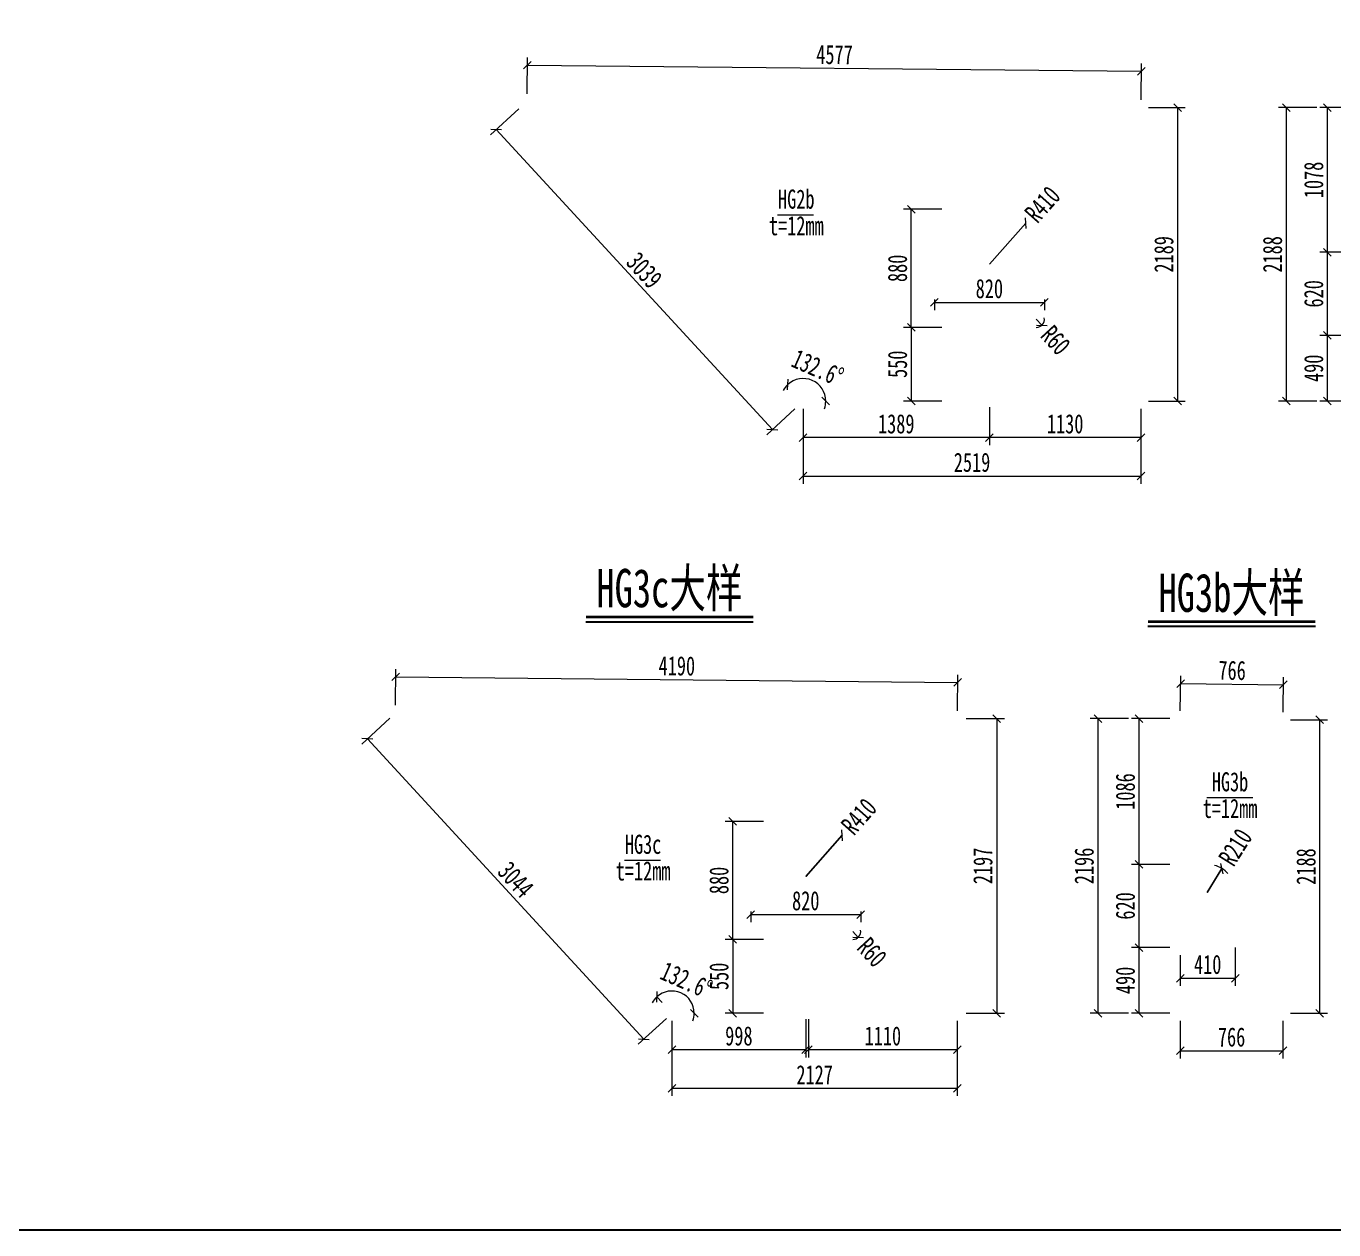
# Model space of a CAD drawing. Header units: millimetres. Extents: x -89049 to 410567, y -307459 to -100425.
# Drawn here: x 323147 to 332898, y -153251 to -144278 of the extents above; entities that cross this region are included whole.
import ezdxf
from ezdxf.enums import TextEntityAlignment as Align

# ---------------------------------------------------------------- set-up
doc = ezdxf.new("R2010")
doc.units = ezdxf.units.MM
doc.layers.get('Defpoints').update_dxf_attribs({"color": 8})
for name, color, linetype, lineweight in [('文字', 7, 'Continuous', 15), ('标注线及字体', 2, 'Continuous', 15), ('细实线', 4, 'Continuous', 15)]:
    doc.layers.add(name, color=color, linetype=linetype, lineweight=lineweight)
doc.styles.add('111', font='', dxfattribs={"width": 0.7})
doc.styles.add('BM_Dim', font='', dxfattribs={"width": 0.85})
doc.styles.get('111').set_extended_font_data('仿宋_GB2312')
doc.styles.get('BM_Dim').set_extended_font_data('仿宋_GB2312')
doc.dimstyles.new('200', dxfattribs={"dimscale": 0, "dimtxt": 2.5, "dimasz": 1, "dimexe": 1, "dimexo": 1, "dimgap": 0.6, "dimtad": 1, "dimdec": 0, "dimdsep": 46, "dimtxsty": '111', "dimblk": 'OBLIQUE', "dimcen": 0, "dimclrd": 4, "dimclre": 4, "dimclrt": 4, "dimadec": 1, "dimazin": 2, "dimtfac": 1, "dimtdec": 0, "dimtix": 1, "dimtmove": 2, "dimatfit": 3, "dimfxl": 4, "dimfxlon": 1, "dimtolj": 1, "dimlwd": -1, "dimlwe": -1, "dimarcsym": 0})

# ---------------------------------------------------------------- blocks, each defined once
blk = doc.blocks.new('_Oblique')
at = {"color": 0, "linetype": 'ByBlock', "lineweight": -2}
blk.add_line((-0.5, -0.5), (0.5, 0.5), dxfattribs=at)
blk = doc.blocks.new('*D3392')
at = {"layer": 'Defpoints', "color": 0, "transparency": 16777216}
for p in [(333156.7, -144885.1), (332543.4, -147073.4), (333156.7, -147073.4)]:
    blk.add_point(p, dxfattribs=at)
at = {"layer": '细实线', "color": 4, "transparency": 16777216}
for p, q in [((332772, -144885.1), (332486.3, -144885.1)), ((332543.4, -144885.1), (332543.4, -147073.4)), ((332772, -147073.4), (332486.3, -147073.4))]:
    blk.add_line(p, q, dxfattribs=at)
at = {"layer": '细实线', "color": 4, "transparency": 16777216, "xscale": 57.14285714285715, "yscale": 57.14285714285715, "zscale": 57.14285714285715}
for p, rotation in [((332543.4, -144885.1), 90), ((332543.4, -147073.4), 270)]:
    blk.add_blockref('_Oblique', p, dxfattribs=dict(at, rotation=rotation))
at = {"layer": '细实线', "color": 4, "transparency": 16777216, "insert": (332441.2, -145979.2), "char_height": 142.86, "attachment_point": 5, "rotation": 90, "style": '111'}
blk.add_mtext('\\A1;2188', dxfattribs=at)
blk = doc.blocks.new('*D3394')
at = {"layer": 'Defpoints', "color": 0, "transparency": 16777216}
for p in [(332850.2, -146583.4), (333156.7, -146583.4), (333156.7, -147073.4)]:
    blk.add_point(p, dxfattribs=at)
at = {"layer": '细实线', "color": 4, "transparency": 16777216}
for p, q in [((333078.8, -146583.4), (332793.1, -146583.4)), ((332850.2, -147073.4), (332850.2, -146583.4)), ((333078.8, -147073.4), (332793.1, -147073.4))]:
    blk.add_line(p, q, dxfattribs=at)
at = {"layer": '细实线', "color": 4, "transparency": 16777216, "xscale": 57.14285714285715, "yscale": 57.14285714285715, "zscale": 57.14285714285715}
for p, rotation in [((332850.2, -146583.4), 90), ((332850.2, -147073.4), 270)]:
    blk.add_blockref('_Oblique', p, dxfattribs=dict(at, rotation=rotation))
at = {"layer": '细实线', "color": 4, "transparency": 16777216, "insert": (332748, -146828.4), "char_height": 142.86, "attachment_point": 5, "rotation": 90, "style": '111'}
blk.add_mtext('\\A1;490', dxfattribs=at)
blk = doc.blocks.new('*D3395')
at = {"layer": 'Defpoints', "color": 0, "transparency": 16777216}
for p in [(332850.2, -145963.4), (333156.7, -145963.4), (333156.7, -146583.4)]:
    blk.add_point(p, dxfattribs=at)
at = {"layer": '细实线', "color": 4, "transparency": 16777216}
for p, q in [((333078.8, -145963.4), (332793.1, -145963.4)), ((332850.2, -146583.4), (332850.2, -145963.4)), ((333078.8, -146583.4), (332793.1, -146583.4))]:
    blk.add_line(p, q, dxfattribs=at)
at = {"layer": '细实线', "color": 4, "transparency": 16777216, "xscale": 57.14285714285715, "yscale": 57.14285714285715, "zscale": 57.14285714285715}
for p, rotation in [((332850.2, -145963.4), 90), ((332850.2, -146583.4), 270)]:
    blk.add_blockref('_Oblique', p, dxfattribs=dict(at, rotation=rotation))
at = {"layer": '细实线', "color": 4, "transparency": 16777216, "insert": (332748, -146273.4), "char_height": 142.86, "attachment_point": 5, "rotation": 90, "style": '111'}
blk.add_mtext('\\A1;620', dxfattribs=at)
blk = doc.blocks.new('*D3396')
at = {"layer": 'Defpoints', "color": 0, "transparency": 16777216}
for p in [(332850.2, -144885.1), (333156.7, -144885.1), (333156.7, -145963.4)]:
    blk.add_point(p, dxfattribs=at)
at = {"layer": '细实线', "color": 4, "transparency": 16777216}
for p, q in [((333078.8, -144885.1), (332793.1, -144885.1)), ((332850.2, -145963.4), (332850.2, -144885.1)), ((333078.8, -145963.4), (332793.1, -145963.4))]:
    blk.add_line(p, q, dxfattribs=at)
at = {"layer": '细实线', "color": 4, "transparency": 16777216, "xscale": 57.14285714285715, "yscale": 57.14285714285715, "zscale": 57.14285714285715}
for p, rotation in [((332850.2, -144885.1), 90), ((332850.2, -145963.4), 270)]:
    blk.add_blockref('_Oblique', p, dxfattribs=dict(at, rotation=rotation))
at = {"layer": '细实线', "color": 4, "transparency": 16777216, "insert": (332748, -145424.2), "char_height": 142.86, "attachment_point": 5, "rotation": 90, "style": '111'}
blk.add_mtext('\\A1;1078', dxfattribs=at)
blk = doc.blocks.new('*D3399')
at = {"layer": 'Defpoints', "color": 0, "transparency": 16777216}
for p in [(331462.3, -144614.3), (326882.5, -144838.9), (331459.6, -144884.7)]:
    blk.add_point(p, dxfattribs=at)
at = {"layer": '细实线', "color": 4, "transparency": 16777216}
for p, q in [((326883.1, -144781.7), (326885.8, -144511.3)), ((326885.2, -144568.5), (331462.3, -144614.3)), ((331460.2, -144827.6), (331462.9, -144557.2))]:
    blk.add_line(p, q, dxfattribs=at)
at = {"layer": '细实线', "color": 4, "transparency": 16777216, "xscale": 57.14285714285715, "yscale": 57.14285714285715, "zscale": 57.14285714285715}
for p, rotation in [((326885.2, -144568.5), 179.4262908393035), ((331462.3, -144614.3), 359.4262908393035)]:
    blk.add_blockref('_Oblique', p, dxfattribs=dict(at, rotation=rotation))
at = {"layer": '细实线', "color": 4, "transparency": 16777216, "insert": (329174.7, -144490.7), "char_height": 142.86, "attachment_point": 5, "rotation": 359.42629, "style": '111'}
blk.add_mtext('\\A1;4577', dxfattribs=at)
blk = doc.blocks.new('*D3400')
at = {"layer": 'Defpoints', "color": 0, "transparency": 16777216}
for p in [(326881.7, -144838), (328940.7, -147073.4), (328711.1, -147284.9)]:
    blk.add_point(p, dxfattribs=at)
at = {"layer": '细实线', "color": 4, "transparency": 16777216}
for p, q in [((326820.1, -144894.7), (326610, -145088.3)), ((326652, -145049.6), (328711.1, -147284.9)), ((328879.2, -147130.1), (328669, -147323.7))]:
    blk.add_line(p, q, dxfattribs=at)
at = {"layer": '细实线', "color": 4, "transparency": 16777216, "xscale": 57.14285714285715, "yscale": 57.14285714285715, "zscale": 57.14285714285715}
for p, rotation in [((326652, -145049.6), 132.6489191297673), ((328711.1, -147284.9), 312.6489191297673)]:
    blk.add_blockref('_Oblique', p, dxfattribs=dict(at, rotation=rotation))
at = {"layer": '细实线', "color": 4, "transparency": 16777216, "insert": (327756.7, -146098), "char_height": 142.86, "attachment_point": 5, "rotation": 312.64892, "style": '111'}
blk.add_mtext('\\A1;3039', dxfattribs=at)
blk = doc.blocks.new('*D3401')
at = {"layer": 'Defpoints', "color": 0, "transparency": 16777216}
for p in [(328940.7, -147073.4), (331459.6, -147073.4), (331459.6, -147632.5)]:
    blk.add_point(p, dxfattribs=at)
at = {"layer": '细实线', "color": 4, "transparency": 16777216}
for p, q in [((328940.7, -147404), (328940.7, -147689.7)), ((331459.6, -147404), (331459.6, -147689.7)), ((328940.7, -147632.5), (331459.6, -147632.5))]:
    blk.add_line(p, q, dxfattribs=at)
at = {"layer": '细实线', "color": 4, "transparency": 16777216, "xscale": 57.14285714285715, "yscale": 57.14285714285715, "zscale": 57.14285714285715, "rotation": 180}
blk.add_blockref('_Oblique', (328940.7, -147632.5), dxfattribs=at)
at = {"layer": '细实线', "color": 4, "transparency": 16777216, "xscale": 57.14285714285715, "yscale": 57.14285714285715, "zscale": 57.14285714285715}
blk.add_blockref('_Oblique', (331459.6, -147632.5), dxfattribs=at)
at = {"layer": '细实线', "color": 4, "transparency": 16777216, "insert": (330200.2, -147530.3), "char_height": 142.86, "attachment_point": 5, "style": '111'}
blk.add_mtext('\\A1;2519', dxfattribs=at)
blk = doc.blocks.new('*D3402')
at = {"layer": 'Defpoints', "color": 0, "transparency": 16777216}
for p in [(331459.6, -144884.7), (331459.6, -147073.4), (331733.1, -147073.4)]:
    blk.add_point(p, dxfattribs=at)
at = {"layer": '细实线', "color": 4, "transparency": 16777216}
for p, q in [((331516.7, -144884.7), (331790.3, -144884.7)), ((331733.1, -144884.7), (331733.1, -147073.4)), ((331516.7, -147073.4), (331790.3, -147073.4))]:
    blk.add_line(p, q, dxfattribs=at)
at = {"layer": '细实线', "color": 4, "transparency": 16777216, "xscale": 57.14285714285715, "yscale": 57.14285714285715, "zscale": 57.14285714285715}
for p, rotation in [((331733.1, -144884.7), 90), ((331733.1, -147073.4), 270)]:
    blk.add_blockref('_Oblique', p, dxfattribs=dict(at, rotation=rotation))
at = {"layer": '细实线', "color": 4, "transparency": 16777216, "insert": (331630.9, -145979), "char_height": 142.86, "attachment_point": 5, "rotation": 90, "style": '111'}
blk.add_mtext('\\A1;2189', dxfattribs=at)
blk = doc.blocks.new('*D3403')
at = {"layer": 'Defpoints', "color": 0, "transparency": 16777216}
for p in [(330329.4, -146523.4), (331459.6, -147073.4), (330329.4, -147345.6)]:
    blk.add_point(p, dxfattribs=at)
at = {"layer": '细实线', "color": 4, "transparency": 16777216}
for p, q in [((330329.4, -147117.1), (330329.4, -147402.8)), ((331459.6, -147130.5), (331459.6, -147402.8)), ((331459.6, -147345.6), (330329.4, -147345.6))]:
    blk.add_line(p, q, dxfattribs=at)
at = {"layer": '细实线', "color": 4, "transparency": 16777216, "xscale": 57.14285714285715, "yscale": 57.14285714285715, "zscale": 57.14285714285715, "rotation": 180}
blk.add_blockref('_Oblique', (330329.4, -147345.6), dxfattribs=at)
at = {"layer": '细实线', "color": 4, "transparency": 16777216, "xscale": 57.14285714285715, "yscale": 57.14285714285715, "zscale": 57.14285714285715}
blk.add_blockref('_Oblique', (331459.6, -147345.6), dxfattribs=at)
at = {"layer": '细实线', "color": 4, "transparency": 16777216, "insert": (330894.5, -147243.4), "char_height": 142.86, "attachment_point": 5, "style": '111'}
blk.add_mtext('\\A1;1130', dxfattribs=at)
blk = doc.blocks.new('*D3404')
at = {"layer": 'Defpoints', "color": 0, "transparency": 16777216}
for p in [(330329.4, -146523.4), (328940.7, -147073.4), (328940.7, -147345.6)]:
    blk.add_point(p, dxfattribs=at)
at = {"layer": '细实线', "color": 4, "transparency": 16777216}
for p, q in [((328940.7, -147130.5), (328940.7, -147402.8)), ((330329.4, -147117.1), (330329.4, -147402.8)), ((330329.4, -147345.6), (328940.7, -147345.6))]:
    blk.add_line(p, q, dxfattribs=at)
at = {"layer": '细实线', "color": 4, "transparency": 16777216, "xscale": 57.14285714285715, "yscale": 57.14285714285715, "zscale": 57.14285714285715, "rotation": 180}
blk.add_blockref('_Oblique', (328940.7, -147345.6), dxfattribs=at)
at = {"layer": '细实线', "color": 4, "transparency": 16777216, "xscale": 57.14285714285715, "yscale": 57.14285714285715, "zscale": 57.14285714285715}
blk.add_blockref('_Oblique', (330329.4, -147345.6), dxfattribs=at)
at = {"layer": '细实线', "color": 4, "transparency": 16777216, "insert": (329635.1, -147243.4), "char_height": 142.86, "attachment_point": 5, "style": '111'}
blk.add_mtext('\\A1;1389', dxfattribs=at)
blk = doc.blocks.new('*D3405')
at = {"layer": 'Defpoints', "color": 0, "transparency": 16777216}
for p in [(330329.4, -146523.4), (329747, -147073.4), (330281.3, -147073.4)]:
    blk.add_point(p, dxfattribs=at)
at = {"layer": '细实线', "color": 4, "transparency": 16777216}
for p, q in [((329975.6, -146523.4), (329689.9, -146523.4)), ((329747, -146523.4), (329747, -147073.4)), ((329975.6, -147073.4), (329689.9, -147073.4))]:
    blk.add_line(p, q, dxfattribs=at)
at = {"layer": '细实线', "color": 4, "transparency": 16777216, "xscale": 57.14285714285715, "yscale": 57.14285714285715, "zscale": 57.14285714285715}
for p, rotation in [((329747, -146523.4), 90), ((329747, -147073.4), 270)]:
    blk.add_blockref('_Oblique', p, dxfattribs=dict(at, rotation=rotation))
at = {"layer": '细实线', "color": 4, "transparency": 16777216, "insert": (329644.8, -146798.4), "char_height": 142.86, "attachment_point": 5, "rotation": 90, "style": '111'}
blk.add_mtext('\\A1;550', dxfattribs=at)
blk = doc.blocks.new('*D3406')
at = {"layer": 'Defpoints', "color": 0, "transparency": 16777216}
for p in [(329747, -145643.4), (330329.4, -145643.4), (330329.4, -146523.4)]:
    blk.add_point(p, dxfattribs=at)
at = {"layer": '细实线', "color": 4, "transparency": 16777216}
for p, q in [((329975.6, -145643.4), (329689.9, -145643.4)), ((329747, -146523.4), (329747, -145643.4)), ((329975.6, -146523.4), (329689.9, -146523.4))]:
    blk.add_line(p, q, dxfattribs=at)
at = {"layer": '细实线', "color": 4, "transparency": 16777216, "xscale": 57.14285714285715, "yscale": 57.14285714285715, "zscale": 57.14285714285715}
for p, rotation in [((329747, -145643.4), 90), ((329747, -146523.4), 270)]:
    blk.add_blockref('_Oblique', p, dxfattribs=dict(at, rotation=rotation))
at = {"layer": '细实线', "color": 4, "transparency": 16777216, "insert": (329644.8, -146083.4), "char_height": 142.86, "attachment_point": 5, "rotation": 90, "style": '111'}
blk.add_mtext('\\A1;880', dxfattribs=at)
blk = doc.blocks.new('*D3407')
at = {"layer": 'Defpoints', "color": 0, "transparency": 16777216}
for p in [(330601.6, -145746.7), (330329.4, -146053.4)]:
    blk.add_point(p, dxfattribs=at)
at = {"layer": '细实线', "color": 4, "transparency": 16777216}
for p, q in [((330601.6, -145746.7), (330329.4, -146053.4)), ((330329.4, -146053.4), (330601.6, -145746.7))]:
    blk.add_line(p, q, dxfattribs=at)
at = {"layer": '细实线', "color": 4, "transparency": 16777216, "xscale": 57.14285714285715, "yscale": 57.14285714285715, "zscale": 57.14285714285715, "rotation": 48.40662136842748}
blk.add_blockref('_Oblique', (330601.6, -145746.7), dxfattribs=at)
at = {"layer": '细实线', "color": 4, "transparency": 16777216, "insert": (330725.8, -145606.8), "char_height": 142.86, "attachment_point": 5, "rotation": 48.40662, "style": '111'}
blk.add_mtext('\\A1;R410', dxfattribs=at)
blk = doc.blocks.new('*D3408')
at = {"layer": 'Defpoints', "color": 0, "transparency": 16777216}
for p in [(329919.4, -146258.4), (330739.4, -146258.4), (330739.4, -146337.6)]:
    blk.add_point(p, dxfattribs=at)
at = {"layer": '细实线', "color": 4, "transparency": 16777216}
for p, q in [((329919.4, -146315.5), (329919.4, -146394.8)), ((329919.4, -146337.6), (330739.4, -146337.6)), ((330739.4, -146315.5), (330739.4, -146394.8))]:
    blk.add_line(p, q, dxfattribs=at)
at = {"layer": '细实线', "color": 4, "transparency": 16777216, "xscale": 57.14285714285715, "yscale": 57.14285714285715, "zscale": 57.14285714285715, "rotation": 180}
blk.add_blockref('_Oblique', (329919.4, -146337.6), dxfattribs=at)
at = {"layer": '细实线', "color": 4, "transparency": 16777216, "xscale": 57.14285714285715, "yscale": 57.14285714285715, "zscale": 57.14285714285715}
blk.add_blockref('_Oblique', (330739.4, -146337.6), dxfattribs=at)
at = {"layer": '细实线', "color": 4, "transparency": 16777216, "insert": (330329.4, -146235.4), "char_height": 142.86, "attachment_point": 5, "style": '111'}
blk.add_mtext('\\A1;820', dxfattribs=at)
blk = doc.blocks.new('*D3420')
at = {"layer": 'Defpoints', "color": 0, "transparency": 16777216}
for p in [(330679.4, -146463.4), (330720.1, -146507.5)]:
    blk.add_point(p, dxfattribs=at)
at = {"layer": '细实线', "color": 4, "transparency": 16777216}
for p, q in [((330720.1, -146507.5), (330679.4, -146463.4)), ((330679.4, -146463.4), (330720.1, -146507.5))]:
    blk.add_line(p, q, dxfattribs=at)
blk.add_arc((330679.4, -146463.4), 60, 270, 9.60175, dxfattribs=at)
at = {"layer": '细实线', "color": 4, "transparency": 16777216, "xscale": 57.14285714285715, "yscale": 57.14285714285715, "zscale": 57.14285714285715, "rotation": 312.7279684316451}
blk.add_blockref('_Oblique', (330720.1, -146507.5), dxfattribs=at)
at = {"layer": '细实线', "color": 4, "transparency": 16777216, "insert": (330823.3, -146619.2), "char_height": 142.86, "attachment_point": 5, "rotation": 312.72797, "style": '111'}
blk.add_mtext('\\A1;R60', dxfattribs=at)
blk = doc.blocks.new('*D3421')
at = {"layer": 'Defpoints', "color": 0, "transparency": 16777216}
for p in [(328625.4, -146731), (329061.6, -146955.8), (328917, -147047.6), (328975.7, -147073.4), (329423.5, -147073.4)]:
    blk.add_point(p, dxfattribs=at)
at = {"layer": '细实线', "color": 4, "transparency": 16777216}
for start, end in [(0, 132.64892), (132.64892, 152.16259), (340.48633, 0)]:
    blk.add_arc((328940.7, -147073.4), 168.6, start, end, dxfattribs=at)
at = {"layer": '细实线', "color": 4, "transparency": 16777216, "xscale": 57.14285714285715, "yscale": 57.14285714285715, "zscale": 57.14285714285715}
for p, rotation in [((328826.5, -146949.4), 42.64891912974592), ((329109.3, -147073.4), 90)]:
    blk.add_blockref('_Oblique', p, dxfattribs=dict(at, rotation=rotation))
at = {"layer": '细实线', "color": 4, "transparency": 16777216, "insert": (329049.5, -146825.3), "char_height": 142.857, "attachment_point": 5, "rotation": 336.32446, "style": '111'}
blk.add_mtext('\\A1;132.6%%d', dxfattribs=at)
blk = doc.blocks.new('*D3624')
at = {"layer": 'Defpoints', "color": 0, "transparency": 16777216}
for p in [(332521.4, -149187.5), (331752.2, -149440.5), (332518.5, -149448.9)]:
    blk.add_point(p, dxfattribs=at)
at = {"layer": '细实线', "color": 4, "transparency": 16777216}
for p, q in [((331752.8, -149383.3), (331755.7, -149121.9)), ((331755.1, -149179.1), (332521.4, -149187.5)), ((332519.2, -149391.8), (332522.1, -149130.4))]:
    blk.add_line(p, q, dxfattribs=at)
at = {"layer": '细实线', "color": 4, "transparency": 16777216, "xscale": 57.14285714285715, "yscale": 57.14285714285715, "zscale": 57.14285714285715}
for p, rotation in [((331755.1, -149179.1), 179.3664628799378), ((332521.4, -149187.5), 359.3664628799378)]:
    blk.add_blockref('_Oblique', p, dxfattribs=dict(at, rotation=rotation))
at = {"layer": '细实线', "color": 4, "transparency": 16777216, "insert": (332139.4, -149081.1), "char_height": 142.86, "attachment_point": 5, "rotation": 359.36646, "style": '111'}
blk.add_mtext('\\A1;766', dxfattribs=at)
blk = doc.blocks.new('*D3625')
at = {"layer": 'Defpoints', "color": 0, "transparency": 16777216}
for p in [(331752.2, -151636.6), (332518.5, -151636.6), (332518.5, -151916.7)]:
    blk.add_point(p, dxfattribs=at)
at = {"layer": '细实线', "color": 4, "transparency": 16777216}
for p, q in [((331752.2, -151693.8), (331752.2, -151973.8)), ((332518.5, -151693.8), (332518.5, -151973.8)), ((331752.2, -151916.7), (332518.5, -151916.7))]:
    blk.add_line(p, q, dxfattribs=at)
at = {"layer": '细实线', "color": 4, "transparency": 16777216, "xscale": 57.14285714285715, "yscale": 57.14285714285715, "zscale": 57.14285714285715, "rotation": 180}
blk.add_blockref('_Oblique', (331752.2, -151916.7), dxfattribs=at)
at = {"layer": '细实线', "color": 4, "transparency": 16777216, "xscale": 57.14285714285715, "yscale": 57.14285714285715, "zscale": 57.14285714285715}
blk.add_blockref('_Oblique', (332518.5, -151916.7), dxfattribs=at)
at = {"layer": '细实线', "color": 4, "transparency": 16777216, "insert": (332135.4, -151814.4), "char_height": 142.86, "attachment_point": 5, "style": '111'}
blk.add_mtext('\\A1;766', dxfattribs=at)
blk = doc.blocks.new('*D3626')
at = {"layer": 'Defpoints', "color": 0, "transparency": 16777216}
for p in [(331752.2, -149440.5), (331138.9, -151636.6), (331752.2, -151636.6)]:
    blk.add_point(p, dxfattribs=at)
at = {"layer": '细实线', "color": 4, "transparency": 16777216}
for p, q in [((331367.4, -149440.5), (331081.7, -149440.5)), ((331138.9, -149440.5), (331138.9, -151636.6)), ((331367.4, -151636.6), (331081.7, -151636.6))]:
    blk.add_line(p, q, dxfattribs=at)
at = {"layer": '细实线', "color": 4, "transparency": 16777216, "xscale": 57.14285714285715, "yscale": 57.14285714285715, "zscale": 57.14285714285715}
for p, rotation in [((331138.9, -149440.5), 90), ((331138.9, -151636.6), 270)]:
    blk.add_blockref('_Oblique', p, dxfattribs=dict(at, rotation=rotation))
at = {"layer": '细实线', "color": 4, "transparency": 16777216, "insert": (331036.6, -150538.5), "char_height": 142.86, "attachment_point": 5, "rotation": 90, "style": '111'}
blk.add_mtext('\\A1;2196', dxfattribs=at)
blk = doc.blocks.new('*D3627')
at = {"layer": 'Defpoints', "color": 0, "transparency": 16777216}
for p in [(332518.5, -149448.9), (332793.1, -149448.9), (332518.5, -151636.6)]:
    blk.add_point(p, dxfattribs=at)
at = {"layer": '细实线', "color": 4, "transparency": 16777216}
for p, q in [((332575.7, -149448.9), (332850.3, -149448.9)), ((332793.1, -151636.6), (332793.1, -149448.9)), ((332575.7, -151636.6), (332850.3, -151636.6))]:
    blk.add_line(p, q, dxfattribs=at)
at = {"layer": '细实线', "color": 4, "transparency": 16777216, "xscale": 57.14285714285715, "yscale": 57.14285714285715, "zscale": 57.14285714285715}
for p, rotation in [((332793.1, -149448.9), 90), ((332793.1, -151636.6), 270)]:
    blk.add_blockref('_Oblique', p, dxfattribs=dict(at, rotation=rotation))
at = {"layer": '细实线', "color": 4, "transparency": 16777216, "insert": (332690.9, -150542.8), "char_height": 142.86, "attachment_point": 5, "rotation": 90, "style": '111'}
blk.add_mtext('\\A1;2188', dxfattribs=at)
blk = doc.blocks.new('*D3628')
at = {"layer": 'Defpoints', "color": 0, "transparency": 16777216}
for p in [(331445.7, -151146.6), (331752.2, -151146.6), (331752.2, -151636.6)]:
    blk.add_point(p, dxfattribs=at)
at = {"layer": '细实线', "color": 4, "transparency": 16777216}
for p, q in [((331674.3, -151146.6), (331388.5, -151146.6)), ((331445.7, -151636.6), (331445.7, -151146.6)), ((331674.3, -151636.6), (331388.5, -151636.6))]:
    blk.add_line(p, q, dxfattribs=at)
at = {"layer": '细实线', "color": 4, "transparency": 16777216, "xscale": 57.14285714285715, "yscale": 57.14285714285715, "zscale": 57.14285714285715}
for p, rotation in [((331445.7, -151146.6), 90), ((331445.7, -151636.6), 270)]:
    blk.add_blockref('_Oblique', p, dxfattribs=dict(at, rotation=rotation))
at = {"layer": '细实线', "color": 4, "transparency": 16777216, "insert": (331343.5, -151391.6), "char_height": 142.86, "attachment_point": 5, "rotation": 90, "style": '111'}
blk.add_mtext('\\A1;490', dxfattribs=at)
blk = doc.blocks.new('*D3629')
at = {"layer": 'Defpoints', "color": 0, "transparency": 16777216}
for p in [(331445.7, -150526.6), (331752.2, -150526.6), (331752.2, -151146.6)]:
    blk.add_point(p, dxfattribs=at)
at = {"layer": '细实线', "color": 4, "transparency": 16777216}
for p, q in [((331674.3, -150526.6), (331388.5, -150526.6)), ((331445.7, -151146.6), (331445.7, -150526.6)), ((331674.3, -151146.6), (331388.5, -151146.6))]:
    blk.add_line(p, q, dxfattribs=at)
at = {"layer": '细实线', "color": 4, "transparency": 16777216, "xscale": 57.14285714285715, "yscale": 57.14285714285715, "zscale": 57.14285714285715}
for p, rotation in [((331445.7, -150526.6), 90), ((331445.7, -151146.6), 270)]:
    blk.add_blockref('_Oblique', p, dxfattribs=dict(at, rotation=rotation))
at = {"layer": '细实线', "color": 4, "transparency": 16777216, "insert": (331343.5, -150836.6), "char_height": 142.86, "attachment_point": 5, "rotation": 90, "style": '111'}
blk.add_mtext('\\A1;620', dxfattribs=at)
blk = doc.blocks.new('*D3630')
at = {"layer": 'Defpoints', "color": 0, "transparency": 16777216}
for p in [(331445.7, -149440.5), (331752.2, -149440.5), (331752.2, -150526.6)]:
    blk.add_point(p, dxfattribs=at)
at = {"layer": '细实线', "color": 4, "transparency": 16777216}
for p, q in [((331674.3, -149440.5), (331388.5, -149440.5)), ((331445.7, -150526.6), (331445.7, -149440.5)), ((331674.3, -150526.6), (331388.5, -150526.6))]:
    blk.add_line(p, q, dxfattribs=at)
at = {"layer": '细实线', "color": 4, "transparency": 16777216, "xscale": 57.14285714285715, "yscale": 57.14285714285715, "zscale": 57.14285714285715}
for p, rotation in [((331445.7, -149440.5), 90), ((331445.7, -150526.6), 270)]:
    blk.add_blockref('_Oblique', p, dxfattribs=dict(at, rotation=rotation))
at = {"layer": '细实线', "color": 4, "transparency": 16777216, "insert": (331343.5, -149983.5), "char_height": 142.86, "attachment_point": 5, "rotation": 90, "style": '111'}
blk.add_mtext('\\A1;1086', dxfattribs=at)
blk = doc.blocks.new('*D3631')
at = {"layer": 'Defpoints', "color": 0, "transparency": 16777216}
for p in [(332162.2, -151028.4), (331752.2, -151146.6), (332162.2, -151375.5)]:
    blk.add_point(p, dxfattribs=at)
at = {"layer": '细实线', "color": 4, "transparency": 16777216}
for p, q in [((331752.2, -151203.8), (331752.2, -151432.6)), ((332162.2, -151146.9), (332162.2, -151432.6)), ((331752.2, -151375.5), (332162.2, -151375.5))]:
    blk.add_line(p, q, dxfattribs=at)
at = {"layer": '细实线', "color": 4, "transparency": 16777216, "xscale": 57.14285714285715, "yscale": 57.14285714285715, "zscale": 57.14285714285715, "rotation": 180}
blk.add_blockref('_Oblique', (331752.2, -151375.5), dxfattribs=at)
at = {"layer": '细实线', "color": 4, "transparency": 16777216, "xscale": 57.14285714285715, "yscale": 57.14285714285715, "zscale": 57.14285714285715}
blk.add_blockref('_Oblique', (332162.2, -151375.5), dxfattribs=at)
at = {"layer": '细实线', "color": 4, "transparency": 16777216, "insert": (331957.2, -151273.3), "char_height": 142.86, "attachment_point": 5, "style": '111'}
blk.add_mtext('\\A1;410', dxfattribs=at)
blk = doc.blocks.new('*D3632')
at = {"layer": 'Defpoints', "color": 0, "transparency": 16777216}
for p in [(332063.8, -150558.7), (331952.2, -150736.6)]:
    blk.add_point(p, dxfattribs=at)
at = {"layer": '细实线', "color": 4, "transparency": 16777216}
for p, q in [((332063.8, -150558.7), (331952.2, -150736.6)), ((331952.2, -150736.6), (332063.8, -150558.7))]:
    blk.add_line(p, q, dxfattribs=at)
blk.add_arc((331952.2, -150736.6), 210, 42.25366, 74.36081, dxfattribs=at)
at = {"layer": '细实线', "color": 4, "transparency": 16777216, "xscale": 57.14285714285715, "yscale": 57.14285714285715, "zscale": 57.14285714285715, "rotation": 57.89285402180658}
blk.add_blockref('_Oblique', (332063.8, -150558.7), dxfattribs=at)
at = {"layer": '细实线', "color": 4, "transparency": 16777216, "insert": (332164, -150399.1), "char_height": 142.86, "attachment_point": 5, "rotation": 57.89285, "style": '111'}
blk.add_mtext('\\A1;R210', dxfattribs=at)
blk = doc.blocks.new('*D3633')
at = {"layer": 'Defpoints', "color": 0, "transparency": 16777216}
for p in [(330092.9, -149170.5), (325900.7, -149397.9), (330090.2, -149439.9)]:
    blk.add_point(p, dxfattribs=at)
at = {"layer": '细实线', "color": 4, "transparency": 16777216}
for p, q in [((325901.3, -149340.8), (325904, -149071.4)), ((325903.4, -149128.5), (330092.9, -149170.5)), ((330090.8, -149382.7), (330093.5, -149113.3))]:
    blk.add_line(p, q, dxfattribs=at)
at = {"layer": '细实线', "color": 4, "transparency": 16777216, "xscale": 57.14285714285715, "yscale": 57.14285714285715, "zscale": 57.14285714285715}
for p, rotation in [((325903.4, -149128.5), 179.4262908393051), ((330092.9, -149170.5), 359.4262908393051)]:
    blk.add_blockref('_Oblique', p, dxfattribs=dict(at, rotation=rotation))
at = {"layer": '细实线', "color": 4, "transparency": 16777216, "insert": (327999.2, -149047.3), "char_height": 142.86, "attachment_point": 5, "rotation": 359.42629, "style": '111'}
blk.add_mtext('\\A1;4190', dxfattribs=at)
blk = doc.blocks.new('*D3634')
at = {"layer": 'Defpoints', "color": 0, "transparency": 16777216}
for p in [(325900.7, -149397.9), (327962.8, -151636.6), (327753.5, -151829.4)]:
    blk.add_point(p, dxfattribs=at)
at = {"layer": '细实线', "color": 4, "transparency": 16777216}
for p, q in [((325858.7, -149436.6), (325649.4, -149629.4)), ((325691.4, -149590.7), (327753.5, -151829.4)), ((327920.8, -151675.3), (327711.5, -151868.1))]:
    blk.add_line(p, q, dxfattribs=at)
at = {"layer": '细实线', "color": 4, "transparency": 16777216, "xscale": 57.14285714285715, "yscale": 57.14285714285715, "zscale": 57.14285714285715}
for p, rotation in [((325691.4, -149590.7), 132.6489191304429), ((327753.5, -151829.4), 312.6489191304429)]:
    blk.add_blockref('_Oblique', p, dxfattribs=dict(at, rotation=rotation))
at = {"layer": '细实线', "color": 4, "transparency": 16777216, "insert": (326797.7, -150640.8), "char_height": 142.86, "attachment_point": 5, "rotation": 312.64892, "style": '111'}
blk.add_mtext('\\A1;3044', dxfattribs=at)
blk = doc.blocks.new('*D3635')
at = {"layer": 'Defpoints', "color": 0, "transparency": 16777216}
for p in [(327962.8, -151636.6), (330090.2, -151636.6), (330090.2, -152195.8)]:
    blk.add_point(p, dxfattribs=at)
at = {"layer": '细实线', "color": 4, "transparency": 16777216}
for p, q in [((327962.8, -151967.2), (327962.8, -152252.9)), ((330090.2, -151967.2), (330090.2, -152252.9)), ((327962.8, -152195.8), (330090.2, -152195.8))]:
    blk.add_line(p, q, dxfattribs=at)
at = {"layer": '细实线', "color": 4, "transparency": 16777216, "xscale": 57.14285714285715, "yscale": 57.14285714285715, "zscale": 57.14285714285715, "rotation": 180.0000000000008}
blk.add_blockref('_Oblique', (327962.8, -152195.8), dxfattribs=at)
at = {"layer": '细实线', "color": 4, "transparency": 16777216, "xscale": 57.14285714285715, "yscale": 57.14285714285715, "zscale": 57.14285714285715}
blk.add_blockref('_Oblique', (330090.2, -152195.8), dxfattribs=at)
at = {"layer": '细实线', "color": 4, "transparency": 16777216, "insert": (329026.5, -152095.1), "char_height": 142.86, "attachment_point": 5, "style": '111'}
blk.add_mtext('\\A1;2127', dxfattribs=at)
blk = doc.blocks.new('*D3636')
at = {"layer": 'Defpoints', "color": 0, "transparency": 16777216}
for p in [(330090.2, -149439.9), (330090.2, -151636.6), (330383.8, -151636.6)]:
    blk.add_point(p, dxfattribs=at)
at = {"layer": '细实线', "color": 4, "transparency": 16777216}
for p, q in [((330155.2, -149439.9), (330440.9, -149439.9)), ((330383.8, -149439.9), (330383.8, -151636.6)), ((330155.2, -151636.6), (330440.9, -151636.6))]:
    blk.add_line(p, q, dxfattribs=at)
at = {"layer": '细实线', "color": 4, "transparency": 16777216, "xscale": 57.14285714285715, "yscale": 57.14285714285715, "zscale": 57.14285714285715}
for p, rotation in [((330383.8, -149439.9), 90), ((330383.8, -151636.6), 270)]:
    blk.add_blockref('_Oblique', p, dxfattribs=dict(at, rotation=rotation))
at = {"layer": '细实线', "color": 4, "transparency": 16777216, "insert": (330281.5, -150538.2), "char_height": 142.86, "attachment_point": 5, "rotation": 90, "style": '111'}
blk.add_mtext('\\A1;2197', dxfattribs=at)
blk = doc.blocks.new('*D3637')
at = {"layer": 'Defpoints', "color": 0, "transparency": 16777216}
for p in [(328980.3, -151086.6), (330090.2, -151636.6), (328980.3, -151908.9)]:
    blk.add_point(p, dxfattribs=at)
at = {"layer": '细实线', "color": 4, "transparency": 16777216}
for p, q in [((328980.3, -151680.3), (328980.3, -151966)), ((330090.2, -151693.8), (330090.2, -151966)), ((330090.2, -151908.9), (328980.3, -151908.9))]:
    blk.add_line(p, q, dxfattribs=at)
at = {"layer": '细实线', "color": 4, "transparency": 16777216, "xscale": 57.14285714285715, "yscale": 57.14285714285715, "zscale": 57.14285714285715, "rotation": 180}
blk.add_blockref('_Oblique', (328980.3, -151908.9), dxfattribs=at)
at = {"layer": '细实线', "color": 4, "transparency": 16777216, "xscale": 57.14285714285715, "yscale": 57.14285714285715, "zscale": 57.14285714285715}
blk.add_blockref('_Oblique', (330090.2, -151908.9), dxfattribs=at)
at = {"layer": '细实线', "color": 4, "transparency": 16777216, "insert": (329535.3, -151806.6), "char_height": 142.86, "attachment_point": 5, "style": '111'}
blk.add_mtext('\\A1;1110', dxfattribs=at)
blk = doc.blocks.new('*D3638')
at = {"layer": 'Defpoints', "color": 0, "transparency": 16777216}
for p in [(328960.3, -150616.6), (327962.8, -151636.6), (327962.8, -151908.9)]:
    blk.add_point(p, dxfattribs=at)
at = {"layer": '细实线', "color": 4, "transparency": 16777216}
for p, q in [((327962.8, -151693.8), (327962.8, -151966)), ((328960.3, -151680.3), (328960.3, -151966)), ((328960.3, -151908.9), (327962.8, -151908.9))]:
    blk.add_line(p, q, dxfattribs=at)
at = {"layer": '细实线', "color": 4, "transparency": 16777216, "xscale": 57.14285714285715, "yscale": 57.14285714285715, "zscale": 57.14285714285715, "rotation": 180}
blk.add_blockref('_Oblique', (327962.8, -151908.9), dxfattribs=at)
at = {"layer": '细实线', "color": 4, "transparency": 16777216, "xscale": 57.14285714285715, "yscale": 57.14285714285715, "zscale": 57.14285714285715}
blk.add_blockref('_Oblique', (328960.3, -151908.9), dxfattribs=at)
at = {"layer": '细实线', "color": 4, "transparency": 16777216, "insert": (328461.6, -151806.6), "char_height": 142.86, "attachment_point": 5, "style": '111'}
blk.add_mtext('\\A1;998', dxfattribs=at)
blk = doc.blocks.new('*D3639')
at = {"layer": 'Defpoints', "color": 0, "transparency": 16777216}
for p in [(328998.3, -151086.6), (328415.9, -151636.6), (328950.3, -151636.6)]:
    blk.add_point(p, dxfattribs=at)
at = {"layer": '细实线', "color": 4, "transparency": 16777216}
for p, q in [((328644.5, -151086.6), (328358.8, -151086.6)), ((328415.9, -151086.6), (328415.9, -151636.6)), ((328644.5, -151636.6), (328358.8, -151636.6))]:
    blk.add_line(p, q, dxfattribs=at)
at = {"layer": '细实线', "color": 4, "transparency": 16777216, "xscale": 57.14285714285715, "yscale": 57.14285714285715, "zscale": 57.14285714285715}
for p, rotation in [((328415.9, -151086.6), 90), ((328415.9, -151636.6), 270)]:
    blk.add_blockref('_Oblique', p, dxfattribs=dict(at, rotation=rotation))
at = {"layer": '细实线', "color": 4, "transparency": 16777216, "insert": (328313.7, -151361.6), "char_height": 142.86, "attachment_point": 5, "rotation": 90, "style": '111'}
blk.add_mtext('\\A1;550', dxfattribs=at)
blk = doc.blocks.new('*D3640')
at = {"layer": 'Defpoints', "color": 0, "transparency": 16777216}
for p in [(328415.9, -150206.6), (328998.3, -150206.6), (328998.3, -151086.6)]:
    blk.add_point(p, dxfattribs=at)
at = {"layer": '细实线', "color": 4, "transparency": 16777216}
for p, q in [((328644.5, -150206.6), (328358.8, -150206.6)), ((328415.9, -151086.6), (328415.9, -150206.6)), ((328644.5, -151086.6), (328358.8, -151086.6))]:
    blk.add_line(p, q, dxfattribs=at)
at = {"layer": '细实线', "color": 4, "transparency": 16777216, "xscale": 57.14285714285715, "yscale": 57.14285714285715, "zscale": 57.14285714285715}
for p, rotation in [((328415.9, -150206.6), 90), ((328415.9, -151086.6), 270)]:
    blk.add_blockref('_Oblique', p, dxfattribs=dict(at, rotation=rotation))
at = {"layer": '细实线', "color": 4, "transparency": 16777216, "insert": (328313.7, -150646.6), "char_height": 142.86, "attachment_point": 5, "rotation": 90, "style": '111'}
blk.add_mtext('\\A1;880', dxfattribs=at)
blk = doc.blocks.new('*D3641')
at = {"layer": 'Defpoints', "color": 0, "transparency": 16777216}
for p in [(329232.5, -150310), (328960.3, -150616.6)]:
    blk.add_point(p, dxfattribs=at)
at = {"layer": '细实线', "color": 4, "transparency": 16777216}
for p, q in [((329232.5, -150310), (328960.3, -150616.6)), ((328960.3, -150616.6), (329232.5, -150310))]:
    blk.add_line(p, q, dxfattribs=at)
at = {"layer": '细实线', "color": 4, "transparency": 16777216, "xscale": 57.14285714285715, "yscale": 57.14285714285715, "zscale": 57.14285714285715, "rotation": 48.40662136842748}
blk.add_blockref('_Oblique', (329232.5, -150310), dxfattribs=at)
at = {"layer": '细实线', "color": 4, "transparency": 16777216, "insert": (329356.8, -150170), "char_height": 142.86, "attachment_point": 5, "rotation": 48.40662, "style": '111'}
blk.add_mtext('\\A1;R410', dxfattribs=at)
blk = doc.blocks.new('*D3642')
at = {"layer": 'Defpoints', "color": 0, "transparency": 16777216}
for p in [(328550.3, -150821.6), (329370.3, -150821.6), (329370.3, -150900.9)]:
    blk.add_point(p, dxfattribs=at)
at = {"layer": '细实线', "color": 4, "transparency": 16777216}
for p, q in [((328550.3, -150878.8), (328550.3, -150958)), ((328550.3, -150900.9), (329370.3, -150900.9)), ((329370.3, -150878.8), (329370.3, -150958))]:
    blk.add_line(p, q, dxfattribs=at)
at = {"layer": '细实线', "color": 4, "transparency": 16777216, "xscale": 57.14285714285715, "yscale": 57.14285714285715, "zscale": 57.14285714285715, "rotation": 180}
blk.add_blockref('_Oblique', (328550.3, -150900.9), dxfattribs=at)
at = {"layer": '细实线', "color": 4, "transparency": 16777216, "xscale": 57.14285714285715, "yscale": 57.14285714285715, "zscale": 57.14285714285715}
blk.add_blockref('_Oblique', (329370.3, -150900.9), dxfattribs=at)
at = {"layer": '细实线', "color": 4, "transparency": 16777216, "insert": (328960.3, -150798.6), "char_height": 142.86, "attachment_point": 5, "style": '111'}
blk.add_mtext('\\A1;820', dxfattribs=at)
blk = doc.blocks.new('*D3643')
at = {"layer": 'Defpoints', "color": 0, "transparency": 16777216}
for p in [(327564.2, -151203.9), (327845.5, -151509.2), (327934.5, -151473.2), (327962.8, -151636.6), (328239.9, -151636.6)]:
    blk.add_point(p, dxfattribs=at)
at = {"layer": '细实线', "color": 4, "transparency": 16777216}
blk.add_line((327850.5, -151514.6), (327889.2, -151556.7), dxfattribs=at)
for start, end in [(132.64892, 152.49186), (0, 132.64892), (340.15706, 0)]:
    blk.add_arc((327962.8, -151636.6), 165.8, start, end, dxfattribs=at)
at = {"layer": '细实线', "color": 4, "transparency": 16777216, "xscale": 57.14285714285715, "yscale": 57.14285714285715, "zscale": 57.14285714285715}
for p, rotation in [((327850.5, -151514.6), 42.64891912975788), ((328128.6, -151636.6), 90.00000000000601)]:
    blk.add_blockref('_Oblique', p, dxfattribs=dict(at, rotation=rotation))
at = {"layer": '细实线', "color": 4, "transparency": 16777216, "insert": (328070.5, -151391.1), "char_height": 142.857, "attachment_point": 5, "rotation": 336.32446, "style": '111'}
blk.add_mtext('\\A1;132.6%%d', dxfattribs=at)
blk = doc.blocks.new('*D3644')
at = {"layer": 'Defpoints', "color": 0, "transparency": 16777216}
for p in [(329310.3, -151026.6), (329351.1, -151070.7)]:
    blk.add_point(p, dxfattribs=at)
at = {"layer": '细实线', "color": 4, "transparency": 16777216}
for p, q in [((329351.1, -151070.7), (329310.3, -151026.6)), ((329310.3, -151026.6), (329351.1, -151070.7))]:
    blk.add_line(p, q, dxfattribs=at)
blk.add_arc((329310.3, -151026.6), 60, 270, 9.60175, dxfattribs=at)
at = {"layer": '细实线', "color": 4, "transparency": 16777216, "xscale": 57.14285714285715, "yscale": 57.14285714285715, "zscale": 57.14285714285715, "rotation": 312.7279684316451}
blk.add_blockref('_Oblique', (329351.1, -151070.7), dxfattribs=at)
at = {"layer": '细实线', "color": 4, "transparency": 16777216, "insert": (329454.3, -151182.4), "char_height": 142.86, "attachment_point": 5, "rotation": 312.72797, "style": '111'}
blk.add_mtext('\\A1;R60', dxfattribs=at)

msp = doc.modelspace()

# ---------------------------------------------------------------- linework, layer by layer
at = {"color": 4}
for p, q in [((327321.1, -148717.5), (328568.8, -148717.5)), ((331512.1, -148752), (332759.8, -148752))]:
    msp.add_line(p, q, dxfattribs=at)
at = {"color": 6, "const_width": 20.6}
for points in [[(327321.1, -148683.2), (328568.8, -148683.2)], [(331512.1, -148717.7), (332759.8, -148717.7)]]:
    msp.add_lwpolyline(points, dxfattribs=at)
at = {"layer": 'Defpoints'}
msp.add_lwpolyline([(344566.6, -138634.1), (322566.6, -138634.1), (322566.6, -153251.3), (344566.6, -153251.3)], close=True, dxfattribs=at)
at = {"layer": '细实线'}
for p, q in [((328750.3, -145684.4), (329019.1, -145684.4)), ((331950.7, -150028.4), (332293.5, -150028.4)), ((327607.8, -150494.2), (327876.5, -150494.2))]:
    msp.add_line(p, q, dxfattribs=at)

# ---------------------------------------------------------------- texts
at = {"layer": '文字', "style": 'BM_Dim', "width": 0.7}
for s, p in [('HG2b', (328889.8, -145681.4)), ('t=12mm', (328889.8, -145879.7)), ('HG3b', (332123.8, -150025.3)), ('t=12mm', (332123.8, -150223.7)), ('HG3c', (327747.3, -150491.2)), ('t=12mm', (327747.3, -150689.6))]:
    msp.add_text(s, height=142.86, dxfattribs=at).set_placement(p, align=Align.BOTTOM_CENTER)
at = {"layer": '标注线及字体', "style": '111', "width": 0.7}
for s, p in [('HG3c大样', (327943.9, -148461)), ('HG3b大样', (332134.9, -148495.5))]:
    msp.add_text(s, height=285.71, dxfattribs=at).set_placement(p, align=Align.MIDDLE)

# ---------------------------------------------------------------- dimensions: what is measured, and where the dimension line sits
at = {"layer": '细实线'}
for p1, p2, distance, picture, middle in [((326882.5, -144838.9), (331459.6, -144884.7), 270.4, '*D3399', (329174.7, -144490.7)), ((326881.7, -144838), (328940.7, -147073.4), -312.3, '*D3400', (327756.7, -146098)), ((328940.7, -147073.4), (331459.6, -147073.4), -559.1, '*D3401', (330200.2, -147530.3)), ((325900.7, -149397.9), (330090.2, -149439.9), 269.4, '*D3633', (327999.2, -149047.3)), ((331752.2, -149440.5), (332518.5, -149448.9), 261.4, '*D3624', (332139.4, -149081.1)), ((325900.7, -149397.9), (327962.8, -151636.6), -284.6, '*D3634', (326797.7, -150640.8)), ((327962.8, -151636.6), (330090.2, -151636.6), -559.1, '*D3635', (329026.5, -152095.1)), ((331752.2, -151636.6), (332518.5, -151636.6), -280.1, '*D3625', (332135.4, -151814.4))]:
    dim = msp.add_aligned_dim(p1=p1, p2=p2, distance=distance, dimstyle='200', override={"dimscale": 57.142857, "dimblk": 'Oblique'}, dxfattribs=at)
    dim.commit()
    dim.dimension.update_dxf_attribs({"geometry": picture, "text_midpoint": middle})
for base, p1, p2, picture, middle in [((331733.1, -147073.4), (331459.6, -144884.7), (331459.6, -147073.4), '*D3402', (331630.9, -145979)), ((332543.4, -147073.4), (333156.7, -144885.1), (333156.7, -147073.4), '*D3392', (332441.2, -145979.2)), ((332850.2, -144885.1), (333156.7, -145963.4), (333156.7, -144885.1), '*D3396', (332748, -145424.2)), ((329747, -145643.4), (330329.4, -146523.4), (330329.4, -145643.4), '*D3406', (329644.8, -146083.4)), ((332850.2, -145963.4), (333156.7, -146583.4), (333156.7, -145963.4), '*D3395', (332748, -146273.4)), ((329747, -147073.4), (330329.4, -146523.4), (330281.3, -147073.4), '*D3405', (329644.8, -146798.4)), ((332850.2, -146583.4), (333156.7, -147073.4), (333156.7, -146583.4), '*D3394', (332748, -146828.4)), ((330383.8, -151636.6), (330090.2, -149439.9), (330090.2, -151636.6), '*D3636', (330281.5, -150538.2)), ((331138.9, -151636.6), (331752.2, -149440.5), (331752.2, -151636.6), '*D3626', (331036.6, -150538.5)), ((331445.7, -149440.5), (331752.2, -150526.6), (331752.2, -149440.5), '*D3630', (331343.5, -149983.5)), ((332793.1, -149448.9), (332518.5, -151636.6), (332518.5, -149448.9), '*D3627', (332690.9, -150542.8)), ((328415.9, -150206.6), (328998.3, -151086.6), (328998.3, -150206.6), '*D3640', (328313.7, -150646.6)), ((331445.7, -150526.6), (331752.2, -151146.6), (331752.2, -150526.6), '*D3629', (331343.5, -150836.6)), ((328415.9, -151636.6), (328998.3, -151086.6), (328950.3, -151636.6), '*D3639', (328313.7, -151361.6)), ((331445.7, -151146.6), (331752.2, -151636.6), (331752.2, -151146.6), '*D3628', (331343.5, -151391.6))]:
    dim = msp.add_linear_dim(base=base, p1=p1, p2=p2, angle=90, dimstyle='200', override={"dimscale": 57.142857, "dimblk": 'Oblique'}, dxfattribs=at)
    dim.commit()
    dim.dimension.update_dxf_attribs({"geometry": picture, "text_midpoint": middle})
for center, mpoint, picture, middle in [((330329.4, -146053.4), (330601.6, -145746.7), '*D3407', (330725.8, -145606.8)), ((330679.4, -146463.4), (330720.1, -146507.5), '*D3420', (330823.3, -146619.2)), ((328960.3, -150616.6), (329232.5, -150310), '*D3641', (329356.8, -150170)), ((331952.2, -150736.6), (332063.8, -150558.7), '*D3632', (332164, -150399.1)), ((329310.3, -151026.6), (329351.1, -151070.7), '*D3644', (329454.3, -151182.4))]:
    dim = msp.add_radius_dim(center=center, mpoint=mpoint, dimstyle='200', override={"dimscale": 57.142857, "dimblk": 'Oblique'}, dxfattribs=at)
    dim.commit()
    dim.dimension.update_dxf_attribs({"geometry": picture, "text_midpoint": middle, "dimtype": 164})
for base, p1, p2, picture, middle in [((330739.4, -146337.6), (329919.4, -146258.4), (330739.4, -146258.4), '*D3408', (330329.4, -146235.4)), ((328940.7, -147345.6), (330329.4, -146523.4), (328940.7, -147073.4), '*D3404', (329635.1, -147243.4)), ((330329.4, -147345.6), (331459.6, -147073.4), (330329.4, -146523.4), '*D3403', (330894.5, -147243.4)), ((327962.8137, -151908.8632), (328960.3446, -150616.6165), (327962.8137, -151636.6165), '*D3638', (328461.5791, -151806.6239)), ((329370.3, -150900.9), (328550.3, -150821.6), (329370.3, -150821.6), '*D3642', (328960.3, -150798.6)), ((332162.2, -151375.5), (331752.2, -151146.6), (332162.2, -151028.4), '*D3631', (331957.2, -151273.3)), ((328980.3, -151908.9), (330090.2, -151636.6), (328980.3, -151086.6), '*D3637', (329535.3, -151806.6))]:
    dim = msp.add_linear_dim(base=base, p1=p1, p2=p2, dimstyle='200', override={"dimscale": 57.142857, "dimblk": 'Oblique'}, dxfattribs=at)
    dim.commit()
    dim.dimension.update_dxf_attribs({"geometry": picture, "text_midpoint": middle})
for base, line1, line2, picture, middle in [((329061.6, -146955.8), ((328917, -147047.6), (328625.4, -146731)), ((329423.5, -147073.4), (328975.7, -147073.4)), '*D3421', (329049.5, -146825.3)), ((327934.5396, -151473.2193), ((327845.4742, -151509.2292), (327564.1936, -151203.8625)), ((328239.8635, -151636.6165), (327962.8137, -151636.6165)), '*D3643', (328070.457, -151391.1136))]:
    dim = msp.add_angular_dim_2l(base=base, line1=line1, line2=line2, dimstyle='200', override={"dimscale": 57.142857, "dimblk": 'Oblique'}, dxfattribs=at)
    dim.commit()
    dim.dimension.update_dxf_attribs({"geometry": picture, "text_midpoint": middle})

doc.saveas('drawing.dxf')
